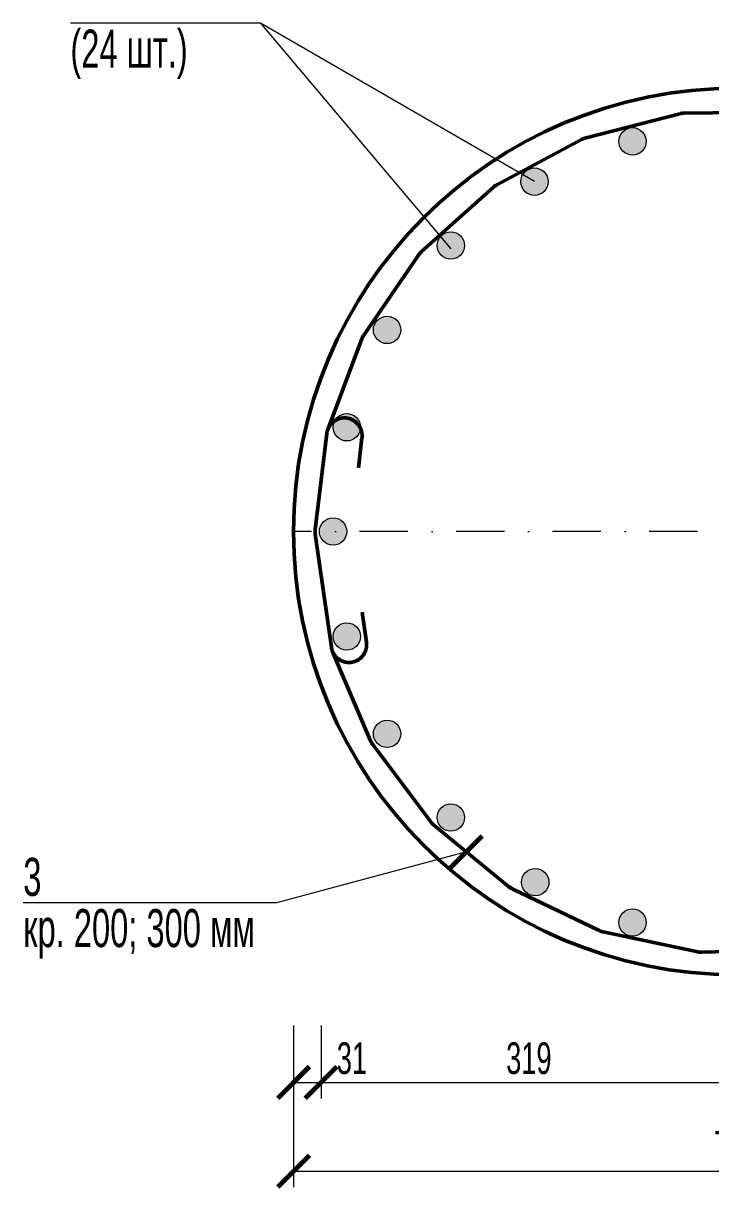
# Model space of a CAD drawing. Extents: x -483223 to 550073, y -164053 to -64662.
# Drawn here: x -253266 to -247838, y -97348 to -88149 of the extents above; entities that cross this region are included whole.
import ezdxf

# ---------------------------------------------------------------- set-up
doc = ezdxf.new("R2010")
doc.units = 0
doc.header["$MEASUREMENT"] = 0
doc.linetypes.add('DASHDOT', pattern=[25.4, 12.7, -6.35, 0, -6.35])
doc.layers.get('0').update_dxf_attribs({"color": 40, "linetype": 'CONTINUOUS'})
doc.layers.get('Defpoints').update_dxf_attribs({"linetype": 'CONTINUOUS'})
for name, color, linetype, lineweight in [('АРМАТУРА', 11, 'CONTINUOUS', 50), ('ОСН. ПОТОВЩЕНА', 251, 'CONTINUOUS', 30), ('ОСН. ТОНКА', 250, 'CONTINUOUS', 15), ('РОЗМІР', 250, 'CONTINUOUS', 15), ('ШТРИХУВАННЯ', 250, 'CONTINUOUS', 9)]:
    doc.layers.add(name, color=color, linetype=linetype, lineweight=lineweight)
doc.layers.add('ВІСЬ', color=197, linetype='DASHDOT', lineweight=15, transparency=0.5)
doc.layers.add('ТЕКСТ', color=252, linetype='CONTINUOUS')
doc.styles.add('РОЗМІР', font='ARIALN.TTF', dxfattribs={"width": 0.75})
doc.dimstyles.new('М 10', dxfattribs={"dimtxt": 250, "dimasz": 250, "dimexe": 125, "dimexo": 250, "dimgap": 62.5, "dimtad": 1, "dimlfac": 0.1, "dimtxsty": 'РОЗМІР', "dimblk": 'ARCHTICK', "dimcen": 250, "dimadec": 0, "dimazin": 0, "dimtfac": 1, "dimtix": 1, "dimtmove": 2, "dimatfit": 3, "dimfxl": 125, "dimlwd": -1, "dimlwe": -1, "dimarcsym": 0})

# ---------------------------------------------------------------- blocks, each defined once
blk = doc.blocks.new('_ArchTick')
at = {"color": 0, "linetype": 'ByBlock', "const_width": 0.15}
blk.add_lwpolyline([(-0.5, -0.5), (0.5, 0.5)], dxfattribs=at)
blk = doc.blocks.new('*D633')
at = {"layer": 'Defpoints', "color": 0, "ltscale": 30, "transparency": 16777216}
for p in [(-251132.1, -95809.7), (-244132.1, -95809.7), (-244132.1, -97209.7)]:
    blk.add_point(p, dxfattribs=at)
at = {"layer": 'РОЗМІР', "color": 0, "ltscale": 30, "transparency": 16777216}
for p, q in [((-251132.1, -96059.7), (-251132.1, -97334.7)), ((-244132.1, -96059.7), (-244132.1, -97334.7)), ((-251132.1, -97209.7), (-244132.1, -97209.7))]:
    blk.add_line(p, q, dxfattribs=at)
at = {"layer": 'РОЗМІР', "color": 0, "ltscale": 30, "transparency": 16777216, "xscale": 250, "yscale": 250, "zscale": 250, "rotation": 180}
blk.add_blockref('_ArchTick', (-251132.1, -97209.7), dxfattribs=at)
at = {"layer": 'РОЗМІР', "color": 0, "ltscale": 30, "transparency": 16777216, "xscale": 250, "yscale": 250, "zscale": 250}
blk.add_blockref('_ArchTick', (-244132.1, -97209.7), dxfattribs=at)
at = {"layer": 'РОЗМІР', "color": 0, "ltscale": 30, "transparency": 16777216, "insert": (-247632.1, -97019.5), "char_height": 250, "attachment_point": 5, "style": 'РОЗМІР'}
blk.add_mtext('700', dxfattribs=at)
blk = doc.blocks.new('*D636')
at = {"layer": 'Defpoints', "color": 0, "ltscale": 30, "transparency": 16777216}
for p in [(-251132.1, -95809.7), (-250915, -95809.7), (-250915, -96509.7)]:
    blk.add_point(p, dxfattribs=at)
at = {"layer": 'РОЗМІР', "color": 0, "ltscale": 30, "transparency": 16777216}
for p, q in [((-251132.1, -96059.7), (-251132.1, -96634.7)), ((-250915, -96059.7), (-250915, -96634.7)), ((-251132.1, -96509.7), (-250915, -96509.7))]:
    blk.add_line(p, q, dxfattribs=at)
at = {"layer": 'РОЗМІР', "color": 0, "ltscale": 30, "transparency": 16777216, "xscale": 250, "yscale": 250, "zscale": 250, "rotation": 180}
blk.add_blockref('_ArchTick', (-251132.1, -96509.7), dxfattribs=at)
at = {"layer": 'РОЗМІР', "color": 0, "ltscale": 30, "transparency": 16777216, "xscale": 250, "yscale": 250, "zscale": 250}
blk.add_blockref('_ArchTick', (-250915, -96509.7), dxfattribs=at)
at = {"layer": 'РОЗМІР', "color": 0, "ltscale": 30, "transparency": 16777216, "insert": (-250670.9, -96319.5), "char_height": 250, "attachment_point": 5, "style": 'РОЗМІР'}
blk.add_mtext('31', dxfattribs=at)
blk = doc.blocks.new('*D637')
at = {"layer": 'Defpoints', "color": 0, "ltscale": 30, "transparency": 16777216}
for p in [(-250915, -95809.7), (-247632.1, -95809.7), (-247632.1, -96509.7)]:
    blk.add_point(p, dxfattribs=at)
at = {"layer": 'РОЗМІР', "color": 0, "ltscale": 30, "transparency": 16777216}
for p, q in [((-250915, -96059.7), (-250915, -96634.7)), ((-247632.1, -96059.7), (-247632.1, -96634.7)), ((-250915, -96509.7), (-247632.1, -96509.7))]:
    blk.add_line(p, q, dxfattribs=at)
at = {"layer": 'РОЗМІР', "color": 0, "ltscale": 30, "transparency": 16777216, "xscale": 250, "yscale": 250, "zscale": 250, "rotation": 180}
blk.add_blockref('_ArchTick', (-250915, -96509.7), dxfattribs=at)
at = {"layer": 'РОЗМІР', "color": 0, "ltscale": 30, "transparency": 16777216, "xscale": 250, "yscale": 250, "zscale": 250}
blk.add_blockref('_ArchTick', (-247632.1, -96509.7), dxfattribs=at)
at = {"layer": 'РОЗМІР', "color": 0, "ltscale": 30, "transparency": 16777216, "insert": (-249273.5, -96319.5), "char_height": 250, "attachment_point": 5, "style": 'РОЗМІР'}
blk.add_mtext('319', dxfattribs=at)

msp = doc.modelspace()

# ---------------------------------------------------------------- hatches: boundary and pattern name
at = {"layer": 'ШТРИХУВАННЯ'}
h = msp.add_hatch(color=7, dxfattribs=at)
h.set_gradient(color1=(51, 51, 51), color2=(51, 51, 51), tint=1)
h.paths.add_polyline_path([(-248562.5899, -89080.4416, 1), (-248346.4664, -89080.4416, 1)])
h = msp.add_hatch(color=7, dxfattribs=at)
h.set_gradient(color1=(51, 51, 51), color2=(51, 51, 51), tint=1)
h.paths.add_polyline_path([(-249337.0325, -89398.6234, 1), (-249120.909, -89398.6234, 1)])
h = msp.add_hatch(color=7, dxfattribs=at)
h.set_gradient(color1=(51, 51, 51), color2=(51, 51, 51), tint=1)
h.paths.add_polyline_path([(-249997.4098, -89902.9116, 1), (-249781.2863, -89902.9116, 1)])
h = msp.add_hatch(color=7, dxfattribs=at)
h.set_gradient(color1=(51, 51, 51), color2=(51, 51, 51), tint=1)
h.paths.add_polyline_path([(-250501.698, -90569.2924, 1), (-250285.5745, -90569.2924, 1)])
h = msp.add_hatch(color=7, dxfattribs=at)
h.set_gradient(color1=(51, 51, 51), color2=(51, 51, 51), tint=1)
h.paths.add_polyline_path([(-250819.8798, -91337.7315, 1), (-250603.7563, -91337.7315, 1)])
h = msp.add_hatch(color=7, dxfattribs=at)
h.set_gradient(color1=(51, 51, 51), color2=(51, 51, 51), tint=1)
h.paths.add_polyline_path([(-250927.9416, -92160.2015, 1), (-250711.8181, -92160.2015, 1)])
h = msp.add_hatch(color=7, dxfattribs=at)
h.set_gradient(color1=(51, 51, 51), color2=(51, 51, 51), tint=1)
h.paths.add_polyline_path([(-250819.8798, -92988.6749, 1), (-250603.7563, -92988.6749, 1)])
h = msp.add_hatch(color=7, dxfattribs=at)
h.set_gradient(color1=(51, 51, 51), color2=(51, 51, 51), tint=1)
h.paths.add_polyline_path([(-250501.698, -93757.114, 1), (-250285.5745, -93757.114, 1)])
h = msp.add_hatch(color=7, dxfattribs=at)
h.set_gradient(color1=(51, 51, 51), color2=(51, 51, 51), tint=1)
h.paths.add_polyline_path([(-249997.4098, -94417.4914, 1), (-249781.2863, -94417.4914, 1)])
h = msp.add_hatch(color=7, dxfattribs=at)
h.set_gradient(color1=(51, 51, 51), color2=(51, 51, 51), tint=1)
h.paths.add_polyline_path([(-249331.0291, -94927.783, 1), (-249114.9056, -94927.783, 1)])
h = msp.add_hatch(color=7, dxfattribs=at)
h.set_gradient(color1=(51, 51, 51), color2=(51, 51, 51), tint=1)
h.paths.add_polyline_path([(-248562.5899, -95245.9648, 1), (-248346.4664, -95245.9648, 1)])

# ---------------------------------------------------------------- linework, layer by layer
at = {"layer": 'АРМАТУРА', "color": 7}
for p, q in [((-248821.4043, -89051.6007), (-248081.1107, -88861.9452)), ((-248081.1107, -88861.9452), (-248078.7381, -88861.3589)), ((-248078.7381, -88861.3589), (-248076.3564, -88860.8148)), ((-248076.3564, -88860.8148), (-248073.9655, -88860.3109)), ((-248073.9655, -88860.3109), (-248071.5655, -88859.8511)), ((-248071.5655, -88859.8511), (-248069.1581, -88859.4316)), ((-248069.1581, -88859.4316), (-248066.7434, -88859.0541)), ((-248066.7434, -88859.0541), (-248064.3232, -88858.7207)), ((-248064.3232, -88858.7207), (-248061.8975, -88858.4276)), ((-248061.8975, -88858.4276), (-248059.4663, -88858.1783)), ((-248059.4663, -88858.1783), (-248057.0314, -88857.9695)), ((-248057.0314, -88857.9695), (-248054.5929, -88857.8046)), ((-248054.5929, -88857.8046), (-248052.1525, -88857.6837)), ((-248052.1525, -88857.6837), (-248049.7103, -88857.6031)), ((-248049.7103, -88857.6031), (-248047.2681, -88857.5665)), ((-248047.2681, -88857.5665), (-248046.3466, -88857.5628)), ((-248046.3466, -88857.5628), (-247282.1898, -88849.3128)), ((-249526.6553, -89423.9442), (-248852.6636, -89063.7548)), ((-248852.6636, -89063.7548), (-248850.4981, -89062.6226)), ((-248850.4981, -89062.6226), (-248848.3143, -89061.527)), ((-248848.3143, -89061.527), (-248846.1102, -89060.4699)), ((-248846.1102, -89060.4699), (-248843.8897, -89059.4531)), ((-248843.8897, -89059.4531), (-248841.6509, -89058.4729)), ((-248841.6509, -89058.4729), (-248839.3956, -89057.533)), ((-248839.3956, -89057.533), (-248837.1238, -89056.6317)), ((-248837.1238, -89056.6317), (-248834.8373, -89055.7705)), ((-248834.8373, -89055.7705), (-248832.5344, -89054.9497)), ((-248832.5344, -89054.9497), (-248830.2186, -89054.1693)), ((-248830.2186, -89054.1693), (-248827.89, -89053.4291)), ((-248827.89, -89053.4291), (-248825.5485, -89052.7311)), ((-248825.5485, -89052.7311), (-248823.1962, -89052.0734)), ((-248823.1962, -89052.0734), (-248821.4043, -89051.6007)), ((-250123.1877, -89953.253), (-249554.1296, -89443.1776)), ((-249554.1296, -89443.1794), (-249552.2956, -89441.5635)), ((-249552.2956, -89441.5635), (-249550.4342, -89439.9806)), ((-249550.4342, -89439.9806), (-249548.5453, -89438.4306)), ((-249548.5453, -89438.4306), (-249546.6308, -89436.9136)), ((-249546.6308, -89436.9136), (-249544.6887, -89435.4296)), ((-249544.6887, -89435.4296), (-249542.7211, -89433.9823)), ((-249542.7211, -89433.9823), (-249540.7277, -89432.5679)), ((-249540.7277, -89432.5679), (-249538.7106, -89431.1865)), ((-249538.7106, -89431.1865), (-249536.6715, -89429.8417)), ((-249536.6715, -89429.8417), (-249534.6067, -89428.5336)), ((-249534.6067, -89428.5336), (-249532.5218, -89427.2621)), ((-249532.5218, -89427.2621), (-249530.413, -89426.0273)), ((-249530.413, -89426.0273), (-249528.2841, -89424.8273)), ((-249528.2841, -89424.8273), (-249526.6553, -89423.9424)), ((-250139.5062, -89970.6012), (-250137.9709, -89968.6976)), ((-250137.9709, -89968.6976), (-250136.4044, -89966.8233)), ((-250136.4044, -89966.8233), (-250134.8068, -89964.9748)), ((-250134.8068, -89964.9748), (-250133.1744, -89963.1555)), ((-250133.1744, -89963.1555), (-250131.5127, -89961.3637)), ((-250131.5127, -89961.3637), (-250129.818, -89959.6031)), ((-250129.818, -89959.6031), (-250128.094, -89957.8717)), ((-250128.094, -89957.8717), (-250126.3407, -89956.1697)), ((-250126.3407, -89956.1697), (-250124.5581, -89954.5006)), ((-250124.5581, -89954.5006), (-250123.1877, -89953.2548)), ((-250576.8013, -90609.1912), (-250145.3011, -89978.4682)), ((-250145.3011, -89978.4682), (-250143.9032, -89976.4639)), ((-250143.9032, -89976.4639), (-250142.4724, -89974.4852)), ((-250142.4724, -89974.4852), (-250141.0048, -89972.5285)), ((-250141.0048, -89972.5285), (-250139.5062, -89970.6012)), ((-250580.4711, -90614.8414), (-250579.1721, -90612.7729)), ((-250579.1721, -90612.7729), (-250577.8365, -90610.7264)), ((-250577.8365, -90610.7264), (-250576.8013, -90609.1912)), ((-250861.4971, -91354.1512), (-250592.29, -90638.939)), ((-250592.29, -90638.939), (-250591.4087, -90636.6599)), ((-250591.4087, -90636.6599), (-250590.4871, -90634.3972)), ((-250590.4871, -90634.3972), (-250589.529, -90632.1492)), ((-250589.529, -90632.1492), (-250588.5286, -90629.9195)), ((-250588.5286, -90629.9195), (-250587.4916, -90627.7064)), ((-250587.4916, -90627.7064), (-250586.4162, -90625.5115)), ((-250586.4162, -90625.5115), (-250585.3023, -90623.3386)), ((-250585.3023, -90623.3386), (-250584.1499, -90621.1823)), ((-250584.1499, -90621.1823), (-250582.9609, -90619.0479)), ((-250582.9609, -90619.0479), (-250581.7352, -90616.9336)), ((-250581.7352, -90616.9336), (-250580.4711, -90614.8414)), ((-250859.469, -91349.0634), (-250858.4998, -91346.8209)), ((-250858.4998, -91346.8209), (-250857.4903, -91344.5949)), ((-250857.4903, -91344.5949), (-250856.4442, -91342.3872)), ((-250856.4442, -91342.3872), (-250855.3596, -91340.1979)), ((-250855.3596, -91340.1979), (-250854.2365, -91338.0268)), ((-250854.2365, -91338.0268), (-250853.075, -91335.8778)), ((-250853.075, -91335.8778), (-250851.8767, -91333.747)), ((-250851.8767, -91333.747), (-250850.6419, -91331.6383)), ((-250850.6419, -91331.6383), (-250849.3704, -91329.5534)), ((-250849.3704, -91329.5534), (-250848.0623, -91327.4886)), ((-250848.0623, -91327.4886), (-250846.7176, -91325.4476)), ((-250846.7176, -91325.4476), (-250845.338, -91323.4305)), ((-250845.338, -91323.4305), (-250843.9236, -91321.4372)), ((-250843.9236, -91321.4372), (-250842.4763, -91319.4695)), ((-250842.4763, -91319.4695), (-250840.9922, -91317.5274)), ((-250840.9922, -91317.5274), (-250839.4771, -91315.6111)), ((-250839.4771, -91315.6111), (-250837.9271, -91313.7222)), ((-250837.9271, -91313.7222), (-250836.3442, -91311.8607)), ((-250836.3442, -91311.8607), (-250834.7301, -91310.0268)), ((-250834.7301, -91310.0268), (-250833.083, -91308.2204)), ((-250833.083, -91308.2204), (-250831.4066, -91306.4432)), ((-250831.4066, -91306.4432), (-250829.6973, -91304.6973)), ((-250829.6973, -91304.6973), (-250827.9586, -91302.9787)), ((-250827.9586, -91302.9787), (-250826.1907, -91301.2932)), ((-250826.1907, -91301.2932), (-250824.3934, -91299.637)), ((-250824.3934, -91299.637), (-250822.5668, -91298.0138)), ((-250822.5668, -91298.0138), (-250820.7127, -91296.4217)), ((-250820.7127, -91296.4217), (-250818.8311, -91294.8625)), ((-250818.8311, -91294.8625), (-250816.9239, -91293.3364)), ((-250816.9239, -91293.3364), (-250814.9892, -91291.8432)), ((-250814.9892, -91291.8432), (-250813.027, -91290.3848)), ((-250813.027, -91290.3848), (-250811.0429, -91288.9613)), ((-250811.0429, -91288.9613), (-250809.0312, -91287.5726)), ((-250809.0312, -91287.5726), (-250806.9976, -91286.2186)), ((-250806.9976, -91286.2186), (-250804.9401, -91284.8996)), ((-250804.9401, -91284.8996), (-250802.8607, -91283.6171)), ((-250802.8607, -91283.6171), (-250800.7575, -91282.3712)), ((-250800.7575, -91282.3712), (-250798.634, -91281.1621)), ((-250798.634, -91281.1621), (-250796.4905, -91279.9913)), ((-250796.4905, -91279.9913), (-250794.325, -91278.8573)), ((-250794.325, -91278.8573), (-250792.1411, -91277.7617)), ((-250792.1411, -91277.7617), (-250789.9389, -91276.7027)), ((-250789.9389, -91276.7027), (-250787.7184, -91275.6841)), ((-250787.7184, -91275.6841), (-250785.4796, -91274.7039)), ((-250785.4796, -91274.7039), (-250783.2243, -91273.7622)), ((-250783.2243, -91273.7622), (-250780.9542, -91272.8608)), ((-250780.9542, -91272.8608), (-250778.6678, -91271.9979)), ((-250778.6678, -91271.9979), (-250776.3667, -91271.1753)), ((-250776.3667, -91271.1753), (-250774.0509, -91270.3948)), ((-250774.0509, -91270.3948), (-250771.7223, -91269.6528)), ((-250771.7223, -91269.6528), (-250769.3809, -91268.953)), ((-250769.3809, -91268.953), (-250767.0284, -91268.2934)), ((-250767.0284, -91268.2934), (-250764.6651, -91267.6741)), ((-250764.6651, -91267.6741), (-250762.2907, -91267.097)), ((-250762.2907, -91267.097), (-250759.9053, -91266.562)), ((-250759.9053, -91266.562), (-250757.5125, -91266.0674)), ((-250757.5125, -91266.0674), (-250755.1106, -91265.6167)), ((-250755.1106, -91265.6167), (-250752.7032, -91265.2063)), ((-250752.7032, -91265.2063), (-250750.2867, -91264.838)), ((-250750.2867, -91264.838), (-250747.8647, -91264.5119)), ((-250747.8647, -91264.5119), (-250745.4372, -91264.228)), ((-250745.4372, -91264.228), (-250743.006, -91263.9879)), ((-250743.006, -91263.9879), (-250740.5711, -91263.7883)), ((-250740.5711, -91263.7883), (-250738.1325, -91263.6325)), ((-250738.1325, -91263.6325), (-250735.6904, -91263.5189)), ((-250735.6904, -91263.5189), (-250733.2482, -91263.4474)), ((-250733.2482, -91263.4474), (-250730.806, -91263.42)), ((-250730.806, -91263.42), (-250728.362, -91263.4328)), ((-250728.362, -91263.4328), (-250725.9179, -91263.4896)), ((-250725.9179, -91263.4896), (-250723.4776, -91263.5904)), ((-250723.4776, -91263.5904), (-250721.0372, -91263.7315)), ((-250721.0372, -91263.7315), (-250718.6005, -91263.9165)), ((-250718.6005, -91263.9165), (-250716.1675, -91264.1437)), ((-250716.1675, -91264.1437), (-250713.74, -91264.413)), ((-250713.74, -91264.413), (-250711.3161, -91264.7244)), ((-250711.3161, -91264.7244), (-250708.8977, -91265.078)), ((-250708.8977, -91265.078), (-250706.4867, -91265.4738)), ((-250706.4867, -91265.4738), (-250704.083, -91265.9135)), ((-250704.083, -91265.9135), (-250701.6866, -91266.3935)), ((-250701.6866, -91266.3935), (-250699.2993, -91266.9138)), ((-250699.2993, -91266.9138), (-250696.9213, -91267.4781)), ((-250696.9213, -91267.4781), (-250694.5542, -91268.0827)), ((-250694.5542, -91268.0827), (-250692.1981, -91268.7276)), ((-250692.1981, -91268.7276), (-250689.853, -91269.4146)), ((-250689.853, -91269.4146), (-250687.5189, -91270.142)), ((-250687.5189, -91270.142), (-250685.1995, -91270.9115)), ((-250685.1995, -91270.9115), (-250682.8928, -91271.7194)), ((-250682.8928, -91271.7194), (-250680.6028, -91272.5677)), ((-250680.6028, -91272.5677), (-250678.3254, -91273.4562)), ((-250678.3254, -91273.4562), (-250676.0646, -91274.3851)), ((-250676.0646, -91274.3851), (-250673.8221, -91275.3525)), ((-250673.8221, -91275.3525), (-250671.5943, -91276.3583)), ((-250671.5943, -91276.3583), (-250669.3866, -91277.4044)), ((-250669.3866, -91277.4044), (-250667.1954, -91278.4872)), ((-250667.1954, -91278.4872), (-250665.0244, -91279.6084)), ((-250665.0244, -91279.6084), (-250662.8735, -91280.7682)), ((-250662.8735, -91280.7682), (-250660.7427, -91281.9645)), ((-250660.7427, -91281.9645), (-250658.634, -91283.1975)), ((-250658.634, -91283.1975), (-250656.5454, -91284.4672)), ((-250656.5454, -91284.4672), (-250654.4806, -91285.7735)), ((-250654.4806, -91285.7735), (-250652.4396, -91287.1164)), ((-250652.4396, -91287.1164), (-250650.4207, -91288.4941)), ((-250650.4207, -91288.4941), (-250648.4274, -91289.9067)), ((-250648.4274, -91289.9067), (-250646.4578, -91291.354)), ((-250646.4578, -91291.354), (-250644.514, -91292.8344)), ((-250644.514, -91292.8344), (-250642.5976, -91294.3495)), ((-250642.5976, -91294.3495), (-250640.7069, -91295.8977)), ((-250640.7069, -91295.8977), (-250638.8436, -91297.4787)), ((-250638.8436, -91297.4787), (-250637.0079, -91299.0928)), ((-250637.0079, -91299.0928), (-250635.2014, -91300.7363)), ((-250635.2014, -91300.7363), (-250633.4225, -91302.4126)), ((-250633.4225, -91302.4126), (-250631.6746, -91304.1201)), ((-250631.6746, -91304.1201), (-250629.9561, -91305.8569)), ((-250629.9561, -91305.8569), (-250628.2669, -91307.625)), ((-250628.2669, -91307.625), (-250626.6107, -91309.4204)), ((-250626.6107, -91309.4204), (-250624.9856, -91311.2451)), ((-250624.9856, -91311.2451), (-250623.3917, -91313.0974)), ((-250623.3917, -91313.0974), (-250621.8307, -91314.979)), ((-250621.8307, -91314.979), (-250620.3046, -91316.8862)), ((-250620.3046, -91316.8862), (-250618.8096, -91318.8191)), ((-250618.8096, -91318.8191), (-250617.3494, -91320.7776)), ((-250617.3494, -91320.7776), (-250615.924, -91322.7636)), ((-250615.924, -91322.7636), (-250614.5335, -91324.7716)), ((-250614.5335, -91324.7716), (-250613.1777, -91326.8052)), ((-250613.1777, -91326.8052), (-250611.8568, -91328.8608)), ((-250611.8568, -91328.8608), (-250610.5743, -91330.9402)), ((-250610.5743, -91330.9402), (-250609.3267, -91333.0417)), ((-250609.3267, -91333.0417), (-250608.1157, -91335.1651)), ((-250608.1157, -91335.1651), (-250606.9431, -91337.3087)), ((-250606.9431, -91337.3087), (-250605.8072, -91339.4724)), ((-250605.8072, -91339.4724), (-250604.7079, -91341.6544)), ((-250604.7079, -91341.6544), (-250603.649, -91343.8566)), ((-250603.649, -91343.8566), (-250602.6285, -91346.0771)), ((-250602.6285, -91346.0771), (-250601.6446, -91348.3141)), ((-250601.6446, -91348.3141), (-250600.7029, -91350.5676)), ((-250960.9546, -92145.434), (-250869.4704, -91386.7296)), ((-250869.4704, -91386.7296), (-250869.1571, -91384.3057)), ((-250869.4704, -91386.7296), (-250869.1571, -91384.3057)), ((-250869.1571, -91384.3057), (-250868.7999, -91381.8892)), ((-250869.1571, -91384.3057), (-250868.7999, -91381.8892)), ((-250868.7999, -91381.8892), (-250868.4023, -91379.4782)), ((-250868.7999, -91381.8892), (-250868.4023, -91379.4782)), ((-250868.4023, -91379.4782), (-250867.9626, -91377.0744)), ((-250868.4023, -91379.4782), (-250867.9626, -91377.0744)), ((-250867.9626, -91377.0744), (-250867.4808, -91374.678)), ((-250867.9626, -91377.0744), (-250867.4808, -91374.678)), ((-250867.4808, -91374.678), (-250866.9567, -91372.2908)), ((-250867.4808, -91374.678), (-250866.9567, -91372.2908)), ((-250866.9567, -91372.2908), (-250866.3925, -91369.9146)), ((-250866.9567, -91372.2908), (-250866.3925, -91369.9146)), ((-250866.3925, -91369.9146), (-250865.7861, -91367.5475)), ((-250866.3925, -91369.9146), (-250865.7861, -91367.5475)), ((-250865.7861, -91367.5475), (-250865.1375, -91365.1914)), ((-250865.7861, -91367.5475), (-250865.1375, -91365.1914)), ((-250865.1375, -91365.1914), (-250864.4486, -91362.8463)), ((-250865.1375, -91365.1914), (-250864.4486, -91362.8463)), ((-250864.4486, -91362.8463), (-250863.7195, -91360.514)), ((-250864.4486, -91362.8463), (-250863.7195, -91360.514)), ((-250863.7195, -91360.514), (-250862.95, -91358.1946)), ((-250863.7195, -91360.514), (-250862.95, -91358.1946)), ((-250862.95, -91358.1946), (-250862.1383, -91355.8898)), ((-250862.95, -91358.1946), (-250862.1383, -91355.8898)), ((-250862.1383, -91355.8898), (-250861.2882, -91353.5997)), ((-250862.1383, -91355.8898), (-250861.4971, -91354.1512)), ((-250861.2882, -91353.5997), (-250860.3979, -91351.3242)), ((-250860.3979, -91351.3242), (-250859.469, -91349.0634)), ((-250591.3244, -91420.268), (-250620.0719, -91658.6776)), ((-250600.7029, -91350.5676), (-250599.7997, -91352.8394)), ((-250599.7997, -91352.8394), (-250598.935, -91355.124)), ((-250598.935, -91355.124), (-250598.1105, -91357.4251)), ((-250598.1105, -91357.4251), (-250597.3282, -91359.7391)), ((-250597.3282, -91359.7391), (-250596.5844, -91362.0677)), ((-250596.5844, -91362.0677), (-250595.8827, -91364.4073)), ((-250595.8827, -91364.4073), (-250595.2213, -91366.7597)), ((-250595.2213, -91366.7597), (-250594.6002, -91369.1231)), ((-250594.6002, -91369.1231), (-250594.0213, -91371.4975)), ((-250594.0213, -91371.4975), (-250593.4845, -91373.881)), ((-250593.4845, -91373.881), (-250592.988, -91376.2738)), ((-250592.988, -91376.2738), (-250592.5336, -91378.6757)), ((-250592.5336, -91378.6757), (-250592.1232, -91381.083)), ((-250592.1232, -91381.083), (-250591.7531, -91383.4996)), ((-250591.7531, -91383.4996), (-250591.4252, -91385.9216)), ((-250591.4252, -91385.9216), (-250591.1394, -91388.3473)), ((-250591.2988, -91420.0463), (-250591.3244, -91420.268)), ((-250591.0313, -91417.617), (-250591.2988, -91420.0463)), ((-250591.1394, -91388.3473), (-250590.8957, -91390.7785)), ((-250590.8059, -91415.184), (-250591.0313, -91417.617)), ((-250590.8957, -91390.7785), (-250590.696, -91393.2152)), ((-250590.6227, -91412.7472), (-250590.8059, -91415.184)), ((-250590.696, -91393.2152), (-250590.5366, -91395.6537)), ((-250590.4835, -91410.3087), (-250590.6227, -91412.7472)), ((-250590.5366, -91395.6537), (-250590.4212, -91398.0941)), ((-250590.3864, -91407.8666), (-250590.4835, -91410.3087)), ((-250590.4212, -91398.0941), (-250590.3479, -91400.5363)), ((-250590.3314, -91405.4225), (-250590.3864, -91407.8666)), ((-250590.3479, -91400.5363), (-250590.3186, -91402.9803)), ((-250590.3186, -91402.9803), (-250590.3314, -91405.4225)), ((-250961.9622, -92162.489), (-250961.9457, -92160.045)), ((-250961.9347, -92164.9312), (-250961.9622, -92162.489)), ((-250961.9457, -92160.045), (-250961.8853, -92157.6028)), ((-250961.867, -92167.3753), (-250961.9347, -92164.9312)), ((-250961.8853, -92157.6028), (-250961.7845, -92155.1606)), ((-250961.7552, -92169.8156), (-250961.867, -92167.3753)), ((-250961.7845, -92155.1606), (-250961.6398, -92152.7221)), ((-250961.6013, -92172.2541), (-250961.7552, -92169.8156)), ((-250961.6398, -92152.7221), (-250961.4529, -92150.2854)), ((-250961.4034, -92174.6908), (-250961.6013, -92172.2541)), ((-250961.4529, -92150.2854), (-250961.2239, -92147.8524)), ((-250961.1653, -92177.122), (-250961.4034, -92174.6908)), ((-250961.2239, -92147.8524), (-250960.9546, -92145.434)), ((-250960.8831, -92179.5496), (-250961.1653, -92177.122)), ((-250960.5589, -92181.9716), (-250960.8831, -92179.5496)), ((-250833.4293, -93073.8167), (-250960.5589, -92181.9716)), ((-250960.5589, -92181.9716), (-250833.4293, -93073.8167)), ((-250556.0729, -93034.28), (-250589.9613, -92796.5464)), ((-250833.0665, -93076.2223), (-250833.4293, -93073.8167)), ((-250833.3982, -93074.0384), (-250833.4293, -93073.8167)), ((-250833.0281, -93076.4531), (-250833.3982, -93074.0384)), ((-250832.658, -93078.6314), (-250833.0665, -93076.2223)), ((-250832.6177, -93078.8623), (-250833.0281, -93076.4531)), ((-250832.2091, -93081.0333), (-250832.658, -93078.6314)), ((-250832.1633, -93081.2623), (-250832.6177, -93078.8623)), ((-250831.7163, -93083.4279), (-250832.2091, -93081.0333)), ((-250831.6668, -93083.655), (-250832.1633, -93081.2623)), ((-250831.1831, -93085.8115), (-250831.7163, -93083.4279)), ((-250831.13, -93086.0386), (-250831.6668, -93083.655)), ((-250830.6079, -93088.1877), (-250831.1831, -93085.8115)), ((-250830.5511, -93088.4131), (-250831.13, -93086.0386)), ((-250829.9923, -93090.5511), (-250830.6079, -93088.1877)), ((-250829.9318, -93090.7764), (-250830.5511, -93088.4131)), ((-250829.3346, -93092.9054), (-250829.9923, -93090.5511)), ((-250829.2704, -93093.1289), (-250829.9318, -93090.7764)), ((-250828.6365, -93095.2468), (-250829.3346, -93092.9054)), ((-250828.5688, -93095.4703), (-250829.2704, -93093.1289)), ((-250827.8982, -93097.5754), (-250828.6365, -93095.2468)), ((-250827.8249, -93097.7971), (-250828.5688, -93095.4703)), ((-250560.7027, -93094.7099), (-250561.4337, -93097.0422)), ((-250560.0138, -93092.3667), (-250560.7027, -93094.7099)), ((-250559.3671, -93090.0106), (-250560.0138, -93092.3667)), ((-250558.7606, -93087.6435), (-250559.3671, -93090.0106)), ((-250558.1945, -93085.2655), (-250558.7606, -93087.6435)), ((-250557.6706, -93082.8783), (-250558.1945, -93085.2655)), ((-250557.1887, -93080.4837), (-250557.6706, -93082.8783)), ((-250556.749, -93078.08), (-250557.1887, -93080.4837)), ((-250556.3514, -93075.6689), (-250556.749, -93078.08)), ((-250555.9942, -93073.2506), (-250556.3514, -93075.6689)), ((-250556.0729, -93034.28), (-250555.7505, -93036.702)), ((-250555.6809, -93070.8285), (-250555.9942, -93073.2506)), ((-250555.7505, -93036.702), (-250555.4683, -93039.1295)), ((-250555.4097, -93068.3992), (-250555.6809, -93070.8285)), ((-250555.4683, -93039.1295), (-250555.2302, -93041.5607)), ((-250555.1807, -93065.9661), (-250555.4097, -93068.3992)), ((-250555.2302, -93041.5607), (-250555.0323, -93043.9974)), ((-250554.9938, -93063.5294), (-250555.1807, -93065.9661)), ((-250555.0323, -93043.9974), (-250554.8784, -93046.4359)), ((-250554.8491, -93061.0909), (-250554.9938, -93063.5294)), ((-250554.8784, -93046.4359), (-250554.7666, -93048.8763)), ((-250554.7483, -93058.6487), (-250554.8491, -93061.0909)), ((-250554.7666, -93048.8763), (-250554.6989, -93051.3203)), ((-250554.6879, -93056.2065), (-250554.7483, -93058.6487)), ((-250554.6989, -93051.3203), (-250554.6714, -93053.7625)), ((-250554.6714, -93053.7625), (-250554.6879, -93056.2065)), ((-250827.1177, -93099.8911), (-250827.8982, -93097.5754)), ((-250827.0408, -93100.1129), (-250827.8249, -93097.7971)), ((-250826.2988, -93102.1941), (-250827.1177, -93099.8911)), ((-250826.2182, -93102.4121), (-250827.0408, -93100.1129)), ((-250825.4395, -93104.4806), (-250826.2988, -93102.1941)), ((-250825.3534, -93104.6986), (-250826.2182, -93102.4121)), ((-250824.5381, -93106.7523), (-250825.4395, -93104.4806)), ((-250824.4502, -93106.9686), (-250825.3534, -93104.6986)), ((-250823.6001, -93109.0077), (-250824.5381, -93106.7523)), ((-250823.5085, -93109.2239), (-250824.4502, -93106.9686)), ((-250523.7657, -93811.9319), (-250823.6001, -93109.0077)), ((-250822.5265, -93111.4609), (-250823.5085, -93109.2239)), ((-250821.506, -93113.6814), (-250822.5265, -93111.4609)), ((-250820.4452, -93115.8836), (-250821.506, -93113.6814)), ((-250819.3478, -93118.0656), (-250820.4452, -93115.8836)), ((-250818.2119, -93120.2293), (-250819.3478, -93118.0656)), ((-250817.0394, -93122.3729), (-250818.2119, -93120.2293)), ((-250815.8283, -93124.4963), (-250817.0394, -93122.3729)), ((-250814.5807, -93126.5977), (-250815.8283, -93124.4963)), ((-250813.2982, -93128.6771), (-250814.5807, -93126.5977)), ((-250811.9772, -93130.7327), (-250813.2982, -93128.6771)), ((-250810.6215, -93132.7664), (-250811.9772, -93130.7327)), ((-250809.2309, -93134.7762), (-250810.6215, -93132.7664)), ((-250807.8055, -93136.7604), (-250809.2309, -93134.7762)), ((-250806.3453, -93138.7189), (-250807.8055, -93136.7604)), ((-250804.8522, -93140.6536), (-250806.3453, -93138.7189)), ((-250803.3242, -93142.5608), (-250804.8522, -93140.6536)), ((-250801.7633, -93144.4406), (-250803.3242, -93142.5608)), ((-250800.1712, -93146.2946), (-250801.7633, -93144.4406)), ((-250798.5461, -93148.1194), (-250800.1712, -93146.2946)), ((-250796.8899, -93149.9148), (-250798.5461, -93148.1194)), ((-250795.2007, -93151.6829), (-250796.8899, -93149.9148)), ((-250793.4822, -93153.4197), (-250795.2007, -93151.6829)), ((-250791.7344, -93155.1272), (-250793.4822, -93153.4197)), ((-250789.9572, -93156.8035), (-250791.7344, -93155.1272)), ((-250788.1507, -93158.4469), (-250789.9572, -93156.8035)), ((-250786.315, -93160.061), (-250788.1507, -93158.4469)), ((-250784.4517, -93161.6421), (-250786.315, -93160.061)), ((-250782.561, -93163.1902), (-250784.4517, -93161.6421)), ((-250780.6446, -93164.7054), (-250782.561, -93163.1902)), ((-250778.7008, -93166.1876), (-250780.6446, -93164.7054)), ((-250776.7312, -93167.6349), (-250778.7008, -93166.1876)), ((-250774.7379, -93169.0475), (-250776.7312, -93167.6349)), ((-250772.719, -93170.4252), (-250774.7379, -93169.0475)), ((-250770.678, -93171.7663), (-250772.719, -93170.4252)), ((-250768.6132, -93173.0745), (-250770.678, -93171.7663)), ((-250766.5246, -93174.3441), (-250768.6132, -93173.0745)), ((-250764.4159, -93175.5771), (-250766.5246, -93174.3441)), ((-250762.2851, -93176.7735), (-250764.4159, -93175.5771)), ((-250760.1343, -93177.9332), (-250762.2851, -93176.7735)), ((-250757.9632, -93179.0544), (-250760.1343, -93177.9332)), ((-250755.7739, -93180.1391), (-250757.9632, -93179.0544)), ((-250753.5644, -93181.1834), (-250755.7739, -93180.1391)), ((-250751.3384, -93182.191), (-250753.5644, -93181.1834)), ((-250749.094, -93183.1584), (-250751.3384, -93182.191)), ((-250746.8332, -93184.0872), (-250749.094, -93183.1584)), ((-250744.5577, -93184.9758), (-250746.8332, -93184.0872)), ((-250742.2658, -93185.8241), (-250744.5577, -93184.9758)), ((-250739.961, -93186.632), (-250742.2658, -93185.8241)), ((-250737.6397, -93187.4015), (-250739.961, -93186.632)), ((-250735.3075, -93188.1288), (-250737.6397, -93187.4015)), ((-250732.9623, -93188.8159), (-250735.3075, -93188.1288)), ((-250730.6063, -93189.4626), (-250732.9623, -93188.8159)), ((-250655.7777, -93188.5978), (-250658.132, -93189.2574)), ((-250653.4381, -93187.898), (-250655.7777, -93188.5978)), ((-250651.1096, -93187.156), (-250653.4381, -93187.898)), ((-250648.7938, -93186.3737), (-250651.1096, -93187.156)), ((-250646.4926, -93185.5529), (-250648.7938, -93186.3737)), ((-250644.2062, -93184.6918), (-250646.4926, -93185.5529)), ((-250641.9344, -93183.7886), (-250644.2062, -93184.6918)), ((-250639.6791, -93182.8487), (-250641.9344, -93183.7886)), ((-250637.4403, -93181.8685), (-250639.6791, -93182.8487)), ((-250635.2198, -93180.8481), (-250637.4403, -93181.8685)), ((-250633.0175, -93179.7909), (-250635.2198, -93180.8481)), ((-250630.8337, -93178.6954), (-250633.0175, -93179.7909)), ((-250628.6682, -93177.5612), (-250630.8337, -93178.6954)), ((-250626.5246, -93176.3906), (-250628.6682, -93177.5612)), ((-250624.4012, -93175.1814), (-250626.5246, -93176.3906)), ((-250622.2979, -93173.9355), (-250624.4012, -93175.1814)), ((-250620.2185, -93172.6531), (-250622.2979, -93173.9355)), ((-250618.161, -93171.3358), (-250620.2185, -93172.6531)), ((-250616.1256, -93169.9819), (-250618.161, -93171.3358)), ((-250614.1158, -93168.5913), (-250616.1256, -93169.9819)), ((-250612.1298, -93167.1677), (-250614.1158, -93168.5913)), ((-250610.1694, -93165.7094), (-250612.1298, -93167.1677)), ((-250608.2347, -93164.2162), (-250610.1694, -93165.7094)), ((-250606.3257, -93162.692), (-250608.2347, -93164.2162)), ((-250604.4441, -93161.1328), (-250606.3257, -93162.692)), ((-250602.59, -93159.5407), (-250604.4441, -93161.1328)), ((-250600.7634, -93157.9175), (-250602.59, -93159.5407)), ((-250598.9661, -93156.2613), (-250600.7634, -93157.9175)), ((-250597.1981, -93154.5757), (-250598.9661, -93156.2613)), ((-250595.4595, -93152.8591), (-250597.1981, -93154.5757)), ((-250593.752, -93151.1112), (-250595.4595, -93152.8591)), ((-250592.0738, -93149.3341), (-250593.752, -93151.1112)), ((-250590.4267, -93147.5294), (-250592.0738, -93149.3341)), ((-250588.8126, -93145.6955), (-250590.4267, -93147.5294)), ((-250587.2297, -93143.8323), (-250588.8126, -93145.6955)), ((-250585.6797, -93141.9434), (-250587.2297, -93143.8323)), ((-250584.1627, -93140.0288), (-250585.6797, -93141.9434)), ((-250582.6806, -93138.085), (-250584.1627, -93140.0288)), ((-250581.2314, -93136.1173), (-250582.6806, -93138.085)), ((-250579.817, -93134.1258), (-250581.2314, -93136.1173)), ((-250578.4374, -93132.1087), (-250579.817, -93134.1258)), ((-250577.0945, -93130.0677), (-250578.4374, -93132.1087)), ((-250575.7863, -93128.0029), (-250577.0945, -93130.0677)), ((-250574.5131, -93125.918), (-250575.7863, -93128.0029)), ((-250573.2782, -93123.8092), (-250574.5131, -93125.918)), ((-250572.08, -93121.6785), (-250573.2782, -93123.8092)), ((-250570.9185, -93119.5294), (-250572.08, -93121.6785)), ((-250569.7954, -93117.3584), (-250570.9185, -93119.5294)), ((-250568.7108, -93115.169), (-250569.7954, -93117.3584)), ((-250567.6628, -93112.9614), (-250568.7108, -93115.169)), ((-250566.6552, -93110.7354), (-250567.6628, -93112.9614)), ((-250565.686, -93108.4929), (-250566.6552, -93110.7354)), ((-250564.7553, -93106.2339), (-250565.686, -93108.4929)), ((-250563.8648, -93103.9584), (-250564.7553, -93106.2339)), ((-250563.0148, -93101.6665), (-250563.8648, -93103.9584)), ((-250562.2032, -93099.3617), (-250563.0148, -93101.6665)), ((-250561.4337, -93097.0422), (-250562.2032, -93099.3617)), ((-250728.2392, -93190.0672), (-250730.6063, -93189.4626)), ((-250725.8611, -93190.6296), (-250728.2392, -93190.0672)), ((-250723.4739, -93191.1518), (-250725.8611, -93190.6296)), ((-250721.0775, -93191.6318), (-250723.4739, -93191.1518)), ((-250718.6738, -93192.0715), (-250721.0775, -93191.6318)), ((-250716.2628, -93192.4672), (-250718.6738, -93192.0715)), ((-250713.8444, -93192.8208), (-250716.2628, -93192.4672)), ((-250711.4205, -93193.1323), (-250713.8444, -93192.8208)), ((-250708.993, -93193.4035), (-250711.4205, -93193.1323)), ((-250706.56, -93193.6306), (-250708.993, -93193.4035)), ((-250704.1232, -93193.8139), (-250706.56, -93193.6306)), ((-250701.6829, -93193.9567), (-250704.1232, -93193.8139)), ((-250699.2425, -93194.0557), (-250701.6829, -93193.9567)), ((-250696.7985, -93194.1125), (-250699.2425, -93194.0557)), ((-250694.3545, -93194.1271), (-250696.7985, -93194.1125)), ((-250691.9123, -93194.0997), (-250694.3545, -93194.1271)), ((-250689.4701, -93194.0282), (-250691.9123, -93194.0997)), ((-250687.0279, -93193.9146), (-250689.4701, -93194.0282)), ((-250684.5894, -93193.7589), (-250687.0279, -93193.9146)), ((-250682.1545, -93193.561), (-250684.5894, -93193.7589)), ((-250679.7233, -93193.3192), (-250682.1545, -93193.561)), ((-250677.2958, -93193.037), (-250679.7233, -93193.3192)), ((-250674.8737, -93192.7109), (-250677.2958, -93193.037)), ((-250672.4572, -93192.3427), (-250674.8737, -93192.7109)), ((-250670.0498, -93191.9323), (-250672.4572, -93192.3427)), ((-250667.648, -93191.4816), (-250670.0498, -93191.9323)), ((-250665.2534, -93190.9869), (-250667.648, -93191.4816)), ((-250662.8698, -93190.4519), (-250665.2534, -93190.9869)), ((-250660.4954, -93189.8748), (-250662.8698, -93190.4519)), ((-250658.132, -93189.2574), (-250660.4954, -93189.8748)), ((-250523.0274, -93813.6322), (-250523.7657, -93811.9319)), ((-250522.0197, -93815.8582), (-250523.0274, -93813.6322)), ((-250520.9735, -93818.0658), (-250522.0197, -93815.8582)), ((-250519.8889, -93820.2552), (-250520.9735, -93818.0658)), ((-250518.7659, -93822.4262), (-250519.8889, -93820.2552)), ((-250517.6043, -93824.5771), (-250518.7659, -93822.4262)), ((-250516.4061, -93826.706), (-250517.6043, -93824.5771)), ((-250515.1713, -93828.8148), (-250516.4061, -93826.706)), ((-250513.8998, -93830.9015), (-250515.1713, -93828.8148)), ((-250512.5935, -93832.9663), (-250513.8998, -93830.9015)), ((-250511.2487, -93835.0073), (-250512.5935, -93832.9663)), ((-250509.871, -93837.0244), (-250511.2487, -93835.0073)), ((-250508.4566, -93839.0177), (-250509.871, -93837.0244)), ((-250507.0074, -93840.9836), (-250508.4566, -93839.0177)), ((-250048.6816, -94452.4896), (-250507.0074, -93840.9836)), ((-250047.5603, -94453.9645), (-250048.6816, -94452.4896)), ((-250046.0525, -94455.8864), (-250047.5603, -94453.9645)), ((-250044.5099, -94457.7825), (-250046.0525, -94455.8864)), ((-250042.9361, -94459.6513), (-250044.5099, -94457.7825)), ((-250041.3293, -94461.4926), (-250042.9361, -94459.6513)), ((-250039.6915, -94463.3064), (-250041.3293, -94461.4926)), ((-250038.0206, -94465.0908), (-250039.6915, -94463.3064)), ((-250036.3204, -94466.8441), (-250038.0206, -94465.0908)), ((-250034.589, -94468.57), (-250036.3204, -94466.8441)), ((-250032.8284, -94470.2628), (-250034.589, -94468.57)), ((-250031.0384, -94471.9264), (-250032.8284, -94470.2628)), ((-250029.2191, -94473.5588), (-250031.0384, -94471.9264)), ((-250027.3724, -94475.1582), (-250029.2191, -94473.5588)), ((-250025.4981, -94476.7265), (-250027.3724, -94475.1582)), ((-249434.9514, -94961.7589), (-250025.4981, -94476.7265)), ((-249433.5113, -94962.9242), (-249434.9514, -94961.7589)), ((-249431.5895, -94964.4338), (-249433.5113, -94962.9242)), ((-249429.6419, -94965.9086), (-249431.5895, -94964.4338)), ((-249427.6687, -94967.3505), (-249429.6419, -94965.9086)), ((-249425.67, -94968.7557), (-249427.6687, -94967.3505)), ((-249423.6473, -94970.128), (-249425.67, -94968.7557)), ((-249421.6027, -94971.4636), (-249423.6473, -94970.128)), ((-249419.5324, -94972.7643), (-249421.6027, -94971.4636)), ((-249417.4419, -94974.0267), (-249419.5324, -94972.7643)), ((-249415.3277, -94975.2542), (-249417.4419, -94974.0267)), ((-249413.1933, -94976.445), (-249415.3277, -94975.2542)), ((-249411.0388, -94977.5974), (-249413.1933, -94976.445)), ((-249408.8659, -94978.7132), (-249411.0388, -94977.5974)), ((-249406.671, -94979.7904), (-249408.8659, -94978.7132)), ((-248717.7568, -95310.5452), (-249406.671, -94979.7904)), ((-248716.0823, -95311.3367), (-248717.7568, -95310.5452)), ((-248713.8563, -95312.3444), (-248716.0823, -95311.3367)), ((-248711.6138, -95313.3154), (-248713.8563, -95312.3444)), ((-248709.3548, -95314.2461), (-248711.6138, -95313.3154)), ((-248707.0794, -95315.1365), (-248709.3548, -95314.2461)), ((-248704.7892, -95315.9884), (-248707.0794, -95315.1365)), ((-248702.4845, -95316.8), (-248704.7892, -95315.9884)), ((-248700.165, -95317.5714), (-248702.4845, -95316.8)), ((-248697.8328, -95318.3005), (-248700.165, -95317.5714)), ((-248695.4895, -95318.9912), (-248697.8328, -95318.3005)), ((-248693.1334, -95319.6398), (-248695.4895, -95318.9912)), ((-248690.7663, -95320.2462), (-248693.1334, -95319.6398)), ((-248688.3901, -95320.8124), (-248690.7663, -95320.2462)), ((-248686.0029, -95321.3381), (-248688.3901, -95320.8124)), ((-247938.2123, -95478.8568), (-248686.0029, -95321.3381)), ((-247936.054, -95479.2928), (-247938.2123, -95478.8568)), ((-247933.6503, -95479.738), (-247936.054, -95479.2928)), ((-247931.2412, -95480.1411), (-247933.6503, -95479.738)), ((-247928.8246, -95480.502), (-247931.2412, -95480.1411)), ((-247926.4007, -95480.8208), (-247928.8246, -95480.502)), ((-247923.9732, -95481.0974), (-247926.4007, -95480.8208)), ((-247921.5401, -95481.3319), (-247923.9732, -95481.0974)), ((-247919.1053, -95481.5243), (-247921.5401, -95481.3319)), ((-247916.6667, -95481.6727), (-247919.1053, -95481.5243)), ((-247914.2245, -95481.779), (-247916.6667, -95481.6727)), ((-247911.7824, -95481.8431), (-247914.2245, -95481.779)), ((-247904.8021, -95481.7918), (-247911.7824, -95481.8431)), ((-247141.0026, -95457.0456), (-247904.8021, -95481.7918))]:
    msp.add_line(p, q, dxfattribs=at)
at = {"layer": 'ВІСЬ', "color": 7, "ltscale": 30}
msp.add_line((-244132.0582, -92160.2015), (-251132.0582, -92160.2015), dxfattribs=at)
at = {"layer": 'ОСН. ПОТОВЩЕНА', "color": 7, "lineweight": 50}
msp.add_circle((-247632.0582, -92160.2015), 3500, dxfattribs=at)
at = {"layer": 'ОСН. ТОНКА', "color": 7, "ltscale": 30}
for p, q in [((-251394.0342, -88148.6234), (-252894.0342, -88148.6234)), ((-249228.9707, -89398.6234), (-251394.0342, -88148.6234)), ((-251394.0342, -88148.6234), (-249889.3481, -89929.6318)), ((-249767.1788, -94688.8913), (-251266.0725, -95090.5186)), ((-251266.0725, -95090.5186), (-253266.0725, -95090.5186))]:
    msp.add_line(p, q, dxfattribs=at)
at = {"layer": 'ШТРИХУВАННЯ', "color": 7}
msp.add_line((-250960.9546, -92145.434), (-250869.4704, -91386.7296), dxfattribs=at)
for centre in [(-248454.5282, -89080.4416), (-249228.9707, -89398.6234), (-249889.3481, -89902.9116), (-250393.6363, -90569.2924), (-250711.8181, -91337.7315), (-250819.8798, -92160.2015), (-250711.8181, -92988.6749), (-250393.6363, -93757.114), (-249889.3481, -94417.4914), (-249222.9673, -94927.783), (-248454.5282, -95245.9648)]:
    msp.add_circle(centre, 108.0617, dxfattribs=at)

# ---------------------------------------------------------------- block references
at = {"layer": 'РОЗМІР', "color": 7, "xscale": 250, "yscale": 250, "zscale": 250}
msp.add_blockref('_ArchTick', (-249767.1788, -94688.8913), dxfattribs=at)

# ---------------------------------------------------------------- texts
at = {"layer": 'ТЕКСТ', "color": 7, "ltscale": 30, "char_height": 300, "width": 2279.46491, "style": 'РОЗМІР'}
for s, insert, attachment_point in [('(24 шт.)', (-252894.0342, -88198.6234), 1), ('3', (-253266.0725, -95040.5186), 7), ('кр. 200; 300 мм', (-253266.0725, -95140.5186), 1)]:
    msp.add_mtext(s, dxfattribs=dict(at, insert=insert, attachment_point=attachment_point))

# ---------------------------------------------------------------- dimensions: what is measured, and where the dimension line sits
at = {"layer": 'РОЗМІР', "color": 7, "ltscale": 30}
dim = msp.add_linear_dim(base=(-244132.0582, -97209.6579), p1=(-251132.0582, -95809.6579), p2=(-244132.0582, -95809.6579), angle=180, dimstyle='М 10', override={"dimtxsty": 'РОЗМІР'}, dxfattribs=at)
dim.commit()
dim.dimension.update_dxf_attribs({"geometry": '*D633', "text_midpoint": (-247632.0582, -97019.5146)})
dim = msp.add_linear_dim(base=(-250914.9949, -96509.6579), p1=(-251132.0582, -95809.6579), p2=(-250914.9949, -95809.6579), text='31', dimstyle='М 10', override={"dimtxsty": 'РОЗМІР'}, dxfattribs=at)
dim.commit()
dim.dimension.update_dxf_attribs({"geometry": '*D636', "text_midpoint": (-250670.8871, -96319.5146), "dimtype": 160})
dim = msp.add_linear_dim(base=(-247632.0582, -96509.6579), p1=(-250914.9949, -95809.6579), p2=(-247632.0582, -95809.6579), text='319', dimstyle='М 10', override={"dimtxsty": 'РОЗМІР'}, dxfattribs=at)
dim.commit()
dim.dimension.update_dxf_attribs({"geometry": '*D637', "text_midpoint": (-249273.5266, -96319.5146)})

doc.saveas('drawing.dxf')
